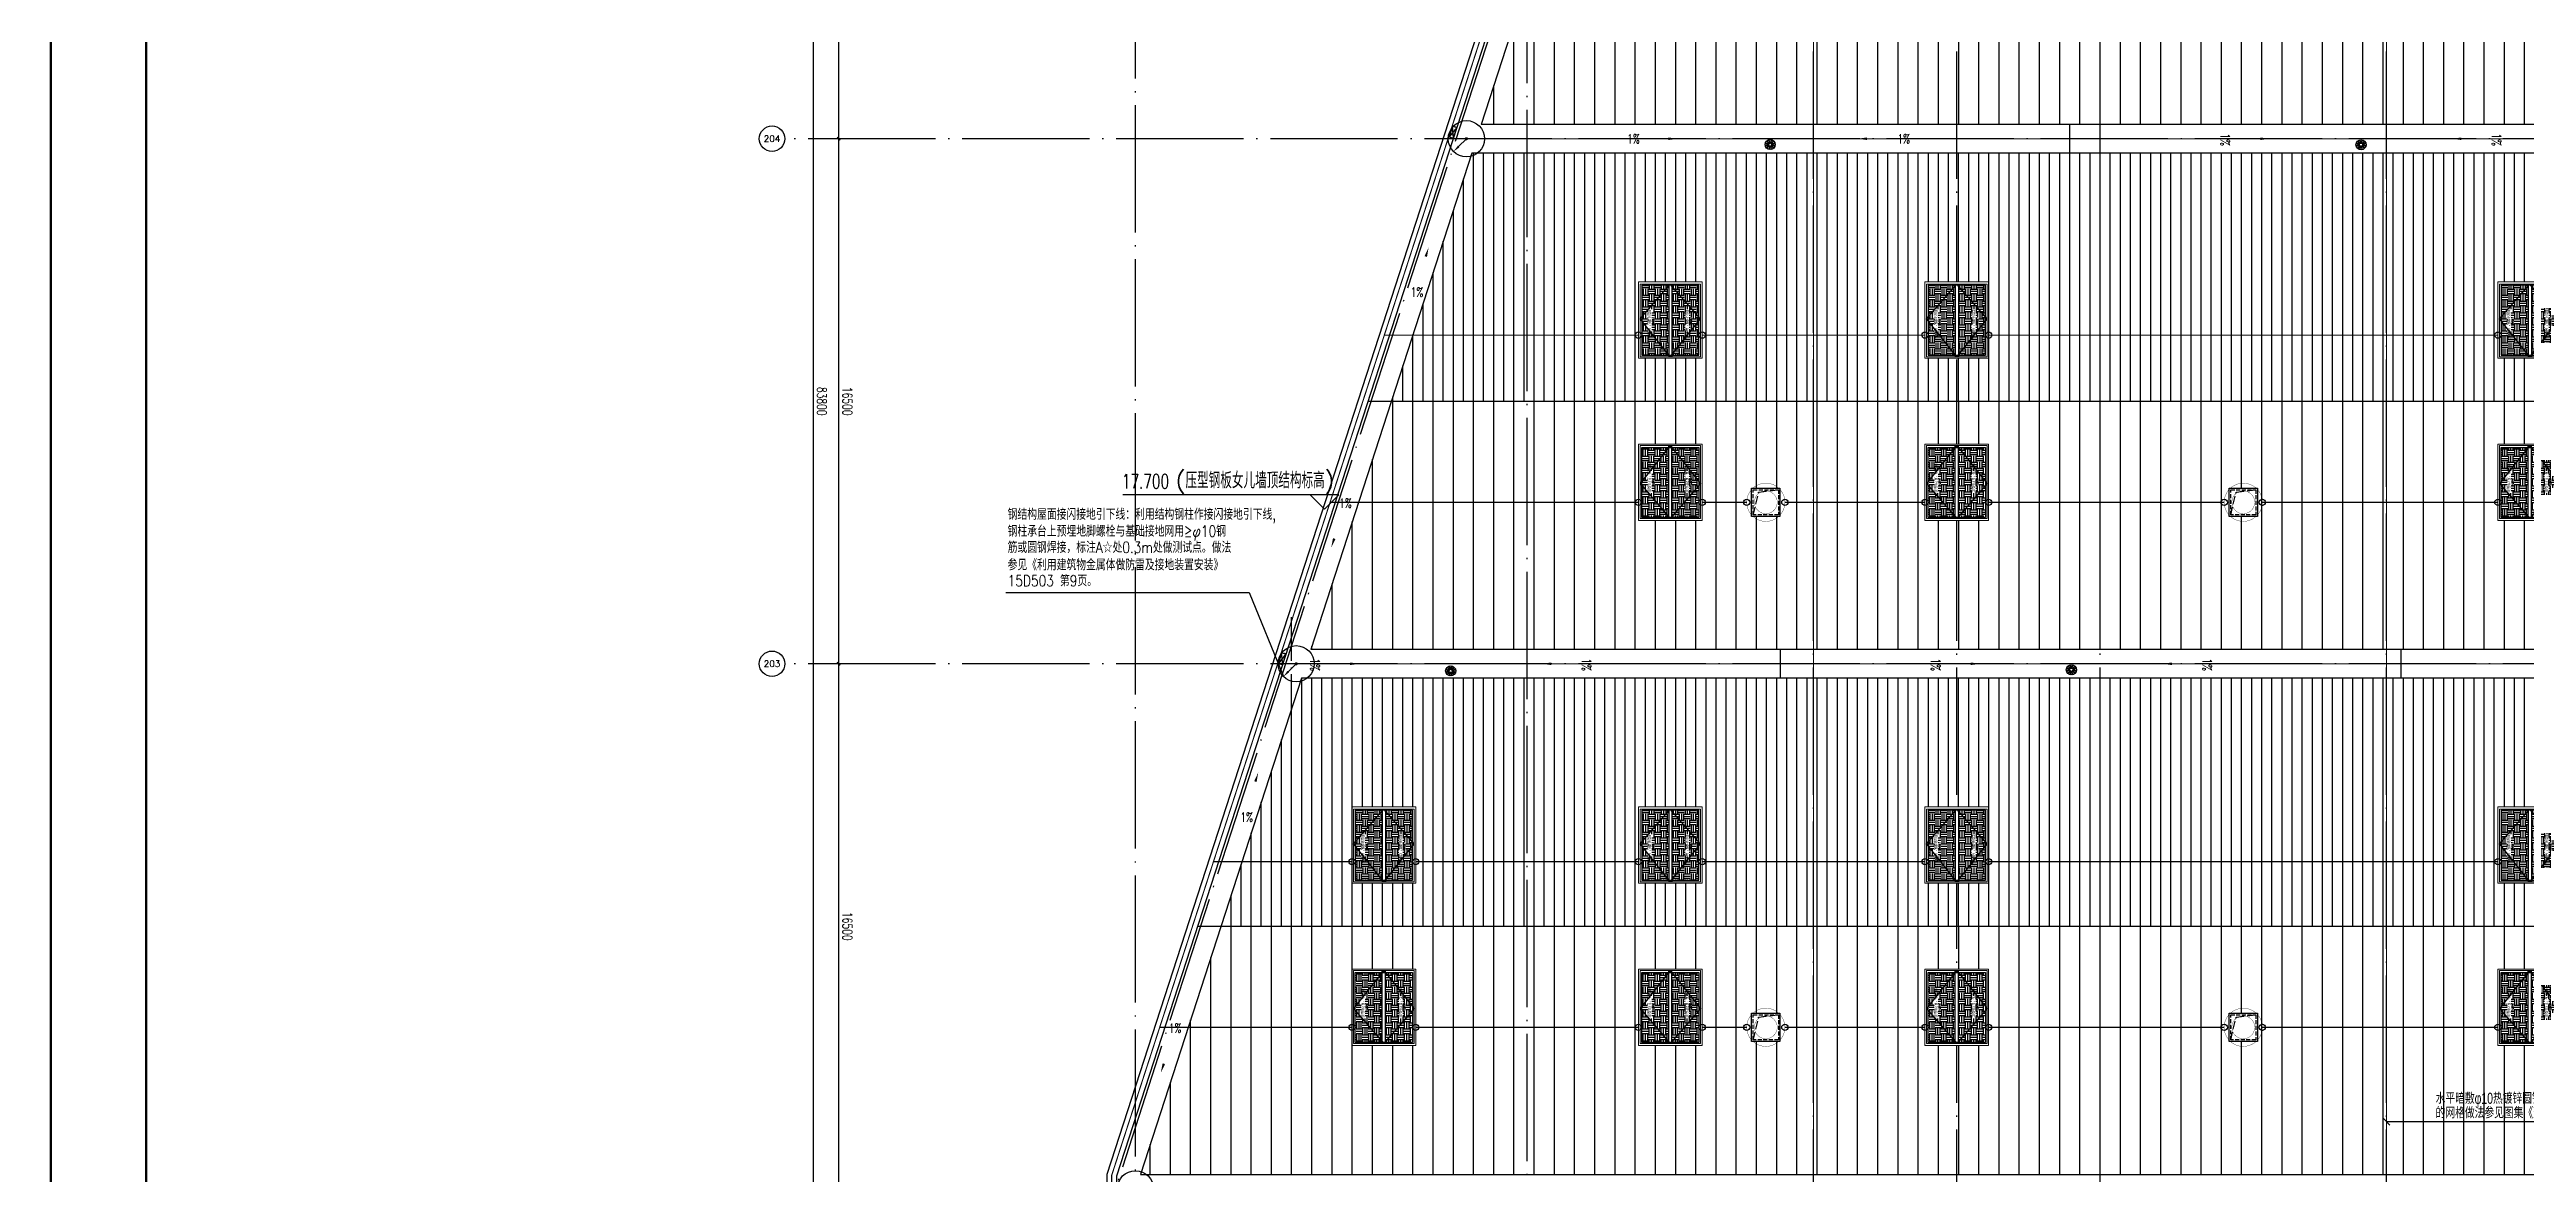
# Model space of a CAD drawing. Extents: x -1396510 to 1250330, y -1892470 to 1623980.
# Drawn here: x -319272 to -241458, y -911900 to -876546 of the extents above; entities that cross this region are included whole.
import ezdxf
from ezdxf.enums import TextEntityAlignment as Align

# ---------------------------------------------------------------- set-up
doc = ezdxf.new("R2010")
doc.units = 0
doc.header["$LTSCALE"] = 1000
doc.header["$MEASUREMENT"] = 0
for name, pattern in [('CENTER2', [1.125, 0.75, -0.125, 0.125, -0.125]), ('DASH', [0.35, 0.25, -0.1]), ('DOTE', [2.42, 2, -0.2, 0.02, -0.2]), ('HIDDEN', [9.525, 6.35, -3.175])]:
    doc.linetypes.add(name, pattern=pattern)
doc.layers.get('Defpoints').update_dxf_attribs({"color": 210})
for name, color, linetype in [('0-cxFrame', 155, 'Continuous'), ('A-AXIS-D', 1, 'Continuous'), ('A-AXIS-DOTE', 14, 'DOTE'), ('A-AXIS-SYMB', 3, 'Continuous'), ('A-DRAIN', 142, 'Continuous'), ('A-HATCH-2', 251, 'Continuous'), ('A-LIN-V', 9, 'Continuous'), ('A-SFCE', 30, 'Continuous'), ('A-WINDOW', 140, 'Continuous'), ('AS-COLN', 6, 'Continuous'), ('AS-结构边线层', 200, 'Continuous'), ('DIM-接地', 3, 'Continuous'), ('LWIRE', 4, 'Continuous'), ('SPACE', 7, 'Continuous'), ('SPACE_HATCH', 8, 'Continuous'), ('TEL_TEXT', 7, 'Continuous'), ('WIRE-接地', 4, 'Continuous'), ('WIRE-照明', 1, 'Continuous'), ('WIRE-避雷', 4, 'Continuous'), ('参考线', 8, 'Continuous'), ('外框', 1, 'HIDDEN'), ('暖通', 7, 'Continuous'), ('虹吸溢流', 3, 'Continuous'), ('虹吸雨水斗', 6, 'Continuous'), ('虹吸雨水标注XT', 7, 'Continuous')]:
    doc.layers.add(name, color=color, linetype=linetype)
doc.layers.add('0-cxText', color=131, linetype='Continuous', lineweight=25)
doc.layers.add('成型线', color=3, linetype='Continuous', lineweight=18)
doc.layers.add('A-云线2', color=3, linetype='Continuous', plot=False)
doc.layers.add('A-加建区域', color=47, linetype='Continuous', plot=False)
doc.styles.add('_TCH_AXIS', font='COMPLEX', dxfattribs={"bigfont": 'GBCBIG'})
doc.styles.add('_TCH_DIM', font='SIMPLEX', dxfattribs={"bigfont": 'GBCBIG'})
doc.styles.add('_TCH_DIM_T3', font='SIMPLEX', dxfattribs={"width": 0.705882, "bigfont": 'GBCBIG'})
doc.styles.add('_TCH_SPACE', font='SIMPLEX', dxfattribs={"height": 5, "bigfont": 'GBCBIG'})
doc.styles.add('_TEL_DIM', font='SIMPLEX', dxfattribs={"width": 0.8, "height": 3.5, "bigfont": 'HZTXT'})
doc.styles.add('cx_tuming', font='simhei.ttf')
doc.styles.add('cx_tuqian1', font='')
doc.styles.add('HZTXT5', font='aa.shx', dxfattribs={"width": 0.7, "bigfont": 'hztxt.shx'})
doc.styles.get("Standard").update_dxf_attribs({"font": 'gbenor.shx', "bigfont": 'gbcbig.shx'})
doc.styles.add('黑体', font='simhei.ttf', dxfattribs={"height": 12})
doc.styles.get('cx_tuqian1').set_extended_font_data('SimSun')
doc.dimstyles.new('_TCH_ARCH&&100', dxfattribs={"dimtxt": 297.5, "dimasz": 100, "dimexe": 100, "dimexo": 100, "dimgap": 126.25, "dimtad": 1, "dimdec": 0, "dimzin": 0, "dimdsep": 46, "dimtxsty": '_TCH_DIM_T3', "dimblk": 'ARCHTICK', "dimcen": 0.09, "dimclrt": 7, "dimazin": 2, "dimtfac": 1, "dimtdec": 0, "dimtix": 1, "dimtmove": 2, "dimatfit": 3, "dimfxl": 0, "dimtolj": 1, "dimtzin": 0, "dimarcsym": 0})
pattern_1 = [(90, (-214845.8, -722570), (-317.5, 0), [])]
pattern_2 = [(90, (-214845.8, -722570), (-635, 0), [])]
pattern_3 = [(0, (0, 0), (187.5, 187.5), [187.5, -187.5]), (0, (0, 70.31), (187.5, 187.5), [187.5, -187.5]), (0, (0, 140.62), (187.5, 187.5), [187.5, -187.5]), (90, (23.44, 164.06), (-187.5, 187.5), [187.5, -187.5]), (90, (93.75, 164.06), (-187.5, 187.5), [187.5, -187.5]), (90, (164.06, 164.06), (-187.5, 187.5), [187.5, -187.5])]

# ---------------------------------------------------------------- blocks, each defined once
blk = doc.blocks.new('_ArchTick')
at = {"color": 0, "linetype": 'ByBlock', "const_width": 0.4}
blk.add_lwpolyline([(-0.5, -0.5), (0.5, 0.5)], dxfattribs=at)
blk = doc.blocks.new('*D568')
at = {"layer": 'A-AXIS-D', "color": 0, "lineweight": -2, "transparency": 16777216}
for p, q in [((-8606, -49500), (-9428, -49500)), ((-9328, -49500), (-9328, -66000)), ((-8606, -66000), (-9428, -66000))]:
    blk.add_line(p, q, dxfattribs=at)
at = {"layer": 'Defpoints', "color": 0, "transparency": 16777216}
for p in [(-8506, -49500), (-9328, -66000), (-8506, -66000)]:
    blk.add_point(p, dxfattribs=at)
at = {"layer": 'A-AXIS-D', "color": 0, "lineweight": -2, "transparency": 16777216, "xscale": 100, "yscale": 100, "zscale": 100}
for p, rotation in [((-9328, -49500), 90), ((-9328, -66000), 270)]:
    blk.add_blockref('_ArchTick', p, dxfattribs=dict(at, rotation=rotation))
at = {"layer": 'A-AXIS-D', "color": 7, "transparency": 16777216, "insert": (-9053, -57750), "char_height": 297.5, "attachment_point": 5, "rotation": 270, "style": '_TCH_DIM_T3'}
blk.add_mtext('\\A1;16500', dxfattribs=at)
blk = doc.blocks.new('*D569')
at = {"layer": 'A-AXIS-D', "color": 0, "lineweight": -2, "transparency": 16777216}
for p, q in [((-8606, -33000), (-9428, -33000)), ((-9328, -33000), (-9328, -49500)), ((-8606, -49500), (-9428, -49500))]:
    blk.add_line(p, q, dxfattribs=at)
at = {"layer": 'Defpoints', "color": 0, "transparency": 16777216}
for p in [(-8506, -33000), (-9328, -49500), (-8506, -49500)]:
    blk.add_point(p, dxfattribs=at)
at = {"layer": 'A-AXIS-D', "color": 0, "lineweight": -2, "transparency": 16777216, "xscale": 100, "yscale": 100, "zscale": 100}
for p, rotation in [((-9328, -33000), 90), ((-9328, -49500), 270)]:
    blk.add_blockref('_ArchTick', p, dxfattribs=dict(at, rotation=rotation))
at = {"layer": 'A-AXIS-D', "color": 7, "transparency": 16777216, "insert": (-9053, -41250), "char_height": 297.5, "attachment_point": 5, "rotation": 270, "style": '_TCH_DIM_T3'}
blk.add_mtext('\\A1;16500', dxfattribs=at)
blk = doc.blocks.new('*D570')
at = {"layer": 'A-AXIS-D', "color": 0, "lineweight": -2, "transparency": 16777216}
for p, q in [((-8606, -16500), (-9428, -16500)), ((-9328, -16500), (-9328, -33000)), ((-8606, -33000), (-9428, -33000))]:
    blk.add_line(p, q, dxfattribs=at)
at = {"layer": 'Defpoints', "color": 0, "transparency": 16777216}
for p in [(-8506, -16500), (-9328, -33000), (-8506, -33000)]:
    blk.add_point(p, dxfattribs=at)
at = {"layer": 'A-AXIS-D', "color": 0, "lineweight": -2, "transparency": 16777216, "xscale": 100, "yscale": 100, "zscale": 100}
for p, rotation in [((-9328, -16500), 90), ((-9328, -33000), 270)]:
    blk.add_blockref('_ArchTick', p, dxfattribs=dict(at, rotation=rotation))
at = {"layer": 'A-AXIS-D', "color": 7, "transparency": 16777216, "insert": (-9053, -24750), "char_height": 297.5, "attachment_point": 5, "rotation": 270, "style": '_TCH_DIM_T3'}
blk.add_mtext('\\A1;16500', dxfattribs=at)
blk = doc.blocks.new('溢流口')
at = {"layer": '虹吸雨水标注XT'}
for p, q in [((-250, 98), (250, -98)), ((250, 98), (-250, -98)), ((250, -98), (250, 98))]:
    blk.add_line(p, q, dxfattribs=at)
blk.add_lwpolyline([(-250, 98), (250, 98), (250, -98), (-250, -98)], close=True, dxfattribs=at)
blk = doc.blocks.new('“奔腾”虹吸雨水斗')
at = {"layer": '虹吸雨水斗', "color": 8, "lineweight": 25}
for p, q in [((946944, 86685), (947028, 86658)), ((947028, 86641), (946944, 86614)), ((947032, 86673), (946946, 86692)), ((946946, 86607), (947032, 86625)), ((946982, 86753), (947040, 86688)), ((947040, 86611), (946982, 86546)), ((947052, 86699), (946987, 86758)), ((946987, 86541), (947052, 86600)), ((947048, 86793), (947066, 86707)), ((947066, 86592), (947048, 86506)), ((947082, 86711), (947055, 86795)), ((947055, 86504), (947082, 86587)), ((947125, 86795), (947098, 86711)), ((947098, 86587), (947125, 86504)), ((947114, 86707), (947132, 86793)), ((947132, 86506), (947114, 86592)), ((947194, 86758), (947128, 86699)), ((947128, 86600), (947194, 86541)), ((947140, 86688), (947199, 86753)), ((947199, 86546), (947140, 86611)), ((947234, 86692), (947148, 86673)), ((947148, 86625), (947234, 86607)), ((947152, 86658), (947236, 86685)), ((947236, 86614), (947152, 86641))]:
    blk.add_line(p, q, dxfattribs=at)
for radius in [150, 47.6]:
    blk.add_circle((947090, 86649), radius, dxfattribs=at)
for centre, start, end in [((947025, 86649), 291.63817, 68.36747), ((947034, 86682), 261.63817, 38.36747), ((947034, 86617), 321.63817, 98.36747), ((947057, 86706), 231.63817, 8.36747), ((947057, 86593), 351.63817, 128.36747), ((947090, 86715), 201.63817, 338.36747), ((947090, 86584), 21.63817, 158.36747), ((947123, 86706), 171.63817, 308.36747), ((947123, 86593), 51.63817, 188.36747), ((947147, 86682), 141.63817, 278.36747), ((947147, 86617), 81.63817, 218.36747), ((947155, 86649), 111.63817, 248.36747)]:
    blk.add_arc(centre, 8.82, start, end, dxfattribs=at)
blk = doc.blocks.new('w4234233')
at = {"layer": 'A-AXIS-SYMB', "color": 8}
for points in [[(355546, 826830, 0, 0, 0), (355546, 825680, 0, 80, 0), (355546, 825980, 0, 0, 0)], [(355546, 818810, 0, 0, 0), (355546, 819960, 0, 80, 0), (355546, 819660, 0, 0, 0)]]:
    blk.add_lwpolyline(points, format="xyseb", dxfattribs=at)
at = {"layer": 'A-AXIS-SYMB', "color": 7, "style": '_TCH_DIM', "width": 0.705882}
for p in [(355376, 826935), (355376, 818407)]:
    blk.add_text('1%%%', height=297.5, dxfattribs=at).set_placement(p)
blk = doc.blocks.new('44')
blk.add_wipeout([(277496, 745320), (279896, 745320), (279896, 747320), (277496, 747320)]).dxf.layer = '参考线'
at = {"layer": 'SPACE_HATCH'}
h = blk.add_hatch(dxfattribs=at)
h.set_pattern_fill('土壤', color=8, scale=50, style=0)
h.set_pattern_definition(pattern_3)
h.paths.add_polyline_path([(277596, 746370), (279796, 746370), (279796, 747220), (277596, 747220)])
h.paths.add_polyline_path([(278352, 746904), (279057, 746904), (279057, 747034), (278352, 747034)])
h.paths.add_polyline_path([(278591, 746811), (278817, 746811), (278817, 746895), (278591, 746895)])
h = blk.add_hatch(dxfattribs=at)
h.set_pattern_fill('土壤', color=8, scale=50, style=0)
h.set_pattern_definition(pattern_3)
h.paths.add_polyline_path([(277596, 746270), (279796, 746270), (279796, 745420), (277596, 745420)])
h.paths.add_polyline_path([(278352, 745724), (279057, 745724), (279057, 745854), (278352, 745854)])
h.paths.add_polyline_path([(278591, 745631), (278817, 745631), (278817, 745715), (278591, 745715)])
at = {"color": 2}
for p, q in [((277566, 746370), (279851, 746370)), ((277566, 746270), (279851, 746270))]:
    blk.add_line(p, q, dxfattribs=at)
at = {"layer": 'A-SFCE'}
blk.add_lwpolyline([(277596, 747220), (279796, 747220), (279796, 745420), (277596, 745420)], close=True, dxfattribs=at)
at = {"layer": '外框', "color": 8}
for points in [[(279851, 746320), (278658, 747270), (277566, 746320)], [(279851, 746320), (278658, 745370), (277566, 746320)]]:
    blk.add_lwpolyline(points, dxfattribs=at)
at = {"layer": '成型线'}
blk.add_line((279896, 745320), (279896, 747320), dxfattribs=at)
blk.add_lwpolyline([(279896, 745320), (277496, 745320), (277496, 747320), (279896, 747320)], dxfattribs=at)
blk.add_lwpolyline([(279851, 745370), (279851, 747270), (277566, 747270), (277566, 745370)], close=True, dxfattribs=at)
at = {"layer": 'SPACE', "color": 8, "style": '_TCH_SPACE'}
for p in [(278365, 746930), (278365, 745750)]:
    blk.add_text('自然排烟窗，有效面积', height=96.5, dxfattribs=at).set_placement(p)
at = {"layer": 'SPACE', "color": 8, "style": '_TCH_SPACE', "width": 0.705882}
for s, height, p in [('1.87m', 59.5, (278600, 746828)), ('2', 29.8, (278792, 746863)), ('1.87m', 59.5, (278600, 745648)), ('2', 29.8, (278792, 745683))]:
    blk.add_text(s, height=height, dxfattribs=at).set_placement(p)
blk = doc.blocks.new('eeee')
at = {"layer": 'A-LIN-V'}
blk.add_blockref('44', (16550, 81000), dxfattribs=at)
at = {"layer": 'A-LIN-V', "xscale": -0.9999999999999998}
blk.add_blockref('44', (579042, 81000), dxfattribs=at)
blk = doc.blocks.new('fengji')
blk.add_wipeout([(-445, 445), (445, 445), (445, -445), (-445, -445)]).dxf.layer = '参考线'
at = {"layer": 'A-HATCH-2', "color": 8, "const_width": 10}
for points in [[(0, -600, -1), (0, 600, -1)], [(0, -600, 1), (0, 600, 1)]]:
    blk.add_lwpolyline(points, format="xyb", dxfattribs=at)
at = {"layer": 'A-HATCH-2', "color": 8, "linetype": 'DASH', "const_width": 10}
for points in [[(0, -358, -1), (0, 358, -1)], [(0, -358, 1), (0, 358, 1)]]:
    blk.add_lwpolyline(points, format="xyb", dxfattribs=at)
at = {"layer": 'AS-COLN', "ltscale": 0.5}
blk.add_lwpolyline([(-445, 445), (445, 445), (445, -445), (-445, -445)], close=True, dxfattribs=at)
at = {"layer": 'AS-COLN', "linetype": 'DASH', "ltscale": 0.5}
blk.add_lwpolyline([(-395, 395), (395, 395), (395, -395), (-395, -395)], close=True, dxfattribs=at)
at = {"layer": 'AS-结构边线层', "color": 8, "linetype": 'DASH'}
blk.add_lwpolyline([(395, 395), (225, -315), (-395, -395)], dxfattribs=at)
blk = doc.blocks.new('*D5900')
at = {"layer": 'A-AXIS-D', "color": 0, "lineweight": -2, "transparency": 16777216}
for p, q in [((-8706, 650), (-10228, 650)), ((-10128, 650), (-10128, -83150)), ((-8706, -83150), (-10228, -83150))]:
    blk.add_line(p, q, dxfattribs=at)
at = {"layer": 'Defpoints', "color": 0, "transparency": 16777216}
for p in [(-8606, 650), (-10128, -83150), (-8606, -83150)]:
    blk.add_point(p, dxfattribs=at)
at = {"layer": 'A-AXIS-D', "color": 0, "lineweight": -2, "transparency": 16777216, "xscale": 100, "yscale": 100, "zscale": 100}
for p, rotation in [((-10128, 650), 90), ((-10128, -83150), 270)]:
    blk.add_blockref('_ArchTick', p, dxfattribs=dict(at, rotation=rotation))
at = {"layer": 'A-AXIS-D', "color": 7, "transparency": 16777216, "insert": (-9853, -41250), "char_height": 297.5, "attachment_point": 5, "rotation": 270, "style": '_TCH_DIM_T3'}
blk.add_mtext('\\A1;83800', dxfattribs=at)
blk = doc.blocks.new('$TelecSys$00000080')
for p, q in [((-0.7, -0.7), (0, 0)), ((0.1, 0.1), (0.1, 0.1)), ((-0.1, -0.1), (-0.1, -0.1))]:
    blk.add_line(p, q)
at = {"const_width": 0.142}
blk.add_lwpolyline([(0.07, 0, 1), (-0.07, 0, 1)], format="xyb", close=True, dxfattribs=at)
blk.add_solid([(-0.63, -0.77), (-0.77, -0.63), (-1.15, -1.15)])
at = {"width": 0.8, "flags": 9}
blk.add_attdef('A', (0, 0), '', height=0.00002, rotation=180, dxfattribs=at)
blk = doc.blocks.new('TK22.A0+1 L(Dragon)')
at = {"layer": '0-cxFrame', "color": 7, "const_width": 0.5}
blk.add_lwpolyline([(0, 0), (-1485, 0), (-1485, 841), (0, 841)], close=True, dxfattribs=at)
at = {"layer": '0-cxFrame', "const_width": 0.5}
blk.add_lwpolyline([(-80, 10), (-1465, 10), (-1465, 831), (-80, 831)], close=True, dxfattribs=at)
at = {"style": '黑体', "flags": 4}
blk.add_attdef('图幅', text='', height=3.3, dxfattribs=at).set_placement((-40, 3), align=Align.RIGHT)
at = {"layer": '0-cxText', "flags": 4}
for tag, height, style, p in [('建设单位', 3.5, 'cx_tuming', (-45, 240)), ('项目名称', 3.5, 'cx_tuming', (-45, 210)), ('子项名称', 3.5, 'cx_tuming', (-45, 180)), ('工程编号', 3.3, 'cx_tuqian1', (-35, 165)), ('图名1', 3.5, 'cx_tuming', (-45, 87)), ('图名2', 3.5, 'cx_tuming', (-45, 79)), ('图名3', 3.5, 'cx_tuming', (-45, 71)), ('出图日期', 3.3, 'cx_tuqian1', (-39, 60)), ('专业', 3.3, 'cx_tuqian1', (-55, 52)), ('图号', 3.3, 'cx_tuqian1', (-55, 44)), ('版次', 3.3, 'cx_tuqian1', (-20, 44))]:
    blk.add_attdef(tag, text='', height=height, dxfattribs=dict(at, style=style)).set_placement(p, align=Align.MIDDLE)
at = {"layer": 'Defpoints', "color": 6, "flags": 4}
for tag, height, style, p in [('tufu', 3.3, '黑体', (-12, 12)), ('dwfname', 4, 'cx_tuqian1', (-80, 3))]:
    blk.add_attdef(tag, text='', height=height, dxfattribs=dict(at, style=style)).set_placement(p, align=Align.RIGHT)
blk = doc.blocks.new('$TelecSys$00000010')
blk.add_circle((0, 0, 0), 1)
blk = doc.blocks.new('世赫2#厂房屋顶0821')
at = {"layer": 'A-HATCH-2'}
h = blk.add_hatch(dxfattribs=at)
h.set_pattern_fill('ANSI31', color=256, scale=400, angle=45)
h.set_pattern_definition(pattern_2)
h.paths.add_polyline_path([(19034.2, -24750), (151569.9, -24750), (156800, -24750), (156800, -32550), (10856.8, -32550), (13387, -24750), (22714.2, -24750)])
h = blk.add_hatch(dxfattribs=at)
h.set_pattern_fill('ANSI31', color=256, scale=200, angle=45)
h.set_pattern_definition(pattern_1)
h.paths.add_polyline_path([(19034.2, -41250), (151569.9, -41250), (156800, -41250), (156800, -33450), (10564.9, -33450), (8034.7, -41250), (22714.2, -41250)])
h = blk.add_hatch(dxfattribs=at)
h.set_pattern_fill('ANSI31', color=256, scale=400, angle=45)
h.set_pattern_definition(pattern_2)
h.paths.add_polyline_path([(19034.2, -41250), (151569.9, -41250), (156800, -41250), (156800, -49050), (5504.5, -49050), (8034.7, -41250), (22714.2, -41250)])
h = blk.add_hatch(dxfattribs=at)
h.set_pattern_fill('ANSI31', color=256, scale=200, angle=45)
h.set_pattern_definition(pattern_1)
h.paths.add_polyline_path([(19034.2, -57750), (151569.9, -57750), (156800, -57750), (156800, -49950), (5212.5, -49950), (2682.3, -57750), (22714.2, -57750)])
h = blk.add_hatch(dxfattribs=at)
h.set_pattern_fill('ANSI31', color=256, scale=400, angle=45)
h.set_pattern_definition(pattern_2)
h.paths.add_polyline_path([(19034.2, -57750), (151569.9, -57750), (156800, -57750), (156800, -65550), (152.1, -65550), (2682.3, -57750), (22714.2, -57750)])
at = {"layer": 'A-AXIS-D'}
for centre in [(-11421.2, -32998.9), (-11421.2, -49498.9)]:
    blk.add_circle(centre, 400, dxfattribs=at)
at = {"layer": 'A-AXIS-DOTE', "color": 8, "ltscale": 2}
for p, q in [((0, -89188.9), (0, 6400)), ((12300, -89330), (12300, 6300)), ((21300, -87498.9), (21300, 6300)), ((25800, -87498.9), (25800, 6300)), ((30300, -87498.9), (30300, 6300)), ((39300, -87498.9), (39300, 6300)), ((163114.2, -33000), (-11095.8, -33000)), ((163114.2, -49500), (-11095.8, -49500))]:
    blk.add_line(p, q, dxfattribs=at)
at = {"layer": 'A-AXIS-DOTE', "color": 8}
blk.add_line((4900, -51830), (4900, -48040), dxfattribs=at)
at = {"layer": 'A-AXIS-DOTE', "color": 8, "ltscale": 2}
blk.add_lwpolyline([(-1898.6, -69910.4), (21947.6, 3584)], dxfattribs=at)
at = {"layer": 'A-AXIS-SYMB', "color": 8}
for p, q in [((6384.2, -44190), (-395.8, -44190)), ((5934.2, -44640), (5484.2, -44190)), ((5934.2, -44640), (6384.2, -44190))]:
    blk.add_line(p, q, dxfattribs=at)
for points in [[(15889.2, -33000, 0, 0, 0), (17039.2, -33000, 0, 80, 0), (16739.2, -33000, 0, 0, 0)], [(23828.7, -33000, 0, 0, 0), (22678.7, -33000, 0, 80, 0), (22978.7, -33000, 0, 0, 0)], [(8843.8, -37575, 0, 0, 0), (9206.9, -36416, 0, 80, 0), (9117.2, -36702.3, 0, 0, 0)], [(6532, -44700, 0, 0, 0), (6145.5, -45851.4, 0, 80, 0), (6240.9, -45567, 0, 0, 0)], [(3491.5, -54075, 0, 0, 0), (3854.5, -52916, 0, 80, 0), (3764.9, -53202.3, 0, 0, 0)], [(1179.7, -61200, 0, 0, 0), (793.1, -62351.4, 0, 80, 0), (888.6, -62067, 0, 0, 0)]]:
    blk.add_lwpolyline(points, format="xyseb", dxfattribs=at)
at = {"layer": 'A-DRAIN'}
for p, q in [((29342.9, -32550), (29342.9, -33450)), ((20250, -49050), (20250, -49950)), ((39750, -49050), (39750, -49950))]:
    blk.add_line(p, q, dxfattribs=at)
at = {"layer": 'A-LIN-V'}
for points in [[(156800, -16950), (15917.2, -16950), (10856.8, -32550)], [(156800, -32550), (10856.8, -32550)], [(10564.9, -33450), (5504.5, -49050)], [(156800, -33450), (10564.9, -33450)], [(156800, -49050), (5504.5, -49050)], [(5212.5, -49950), (152.1, -65550), (156800, -65550)], [(156800, -49950), (5212.5, -49950)]]:
    blk.add_lwpolyline(points, dxfattribs=at)
at = {"layer": 'A-SFCE'}
for points in [[(-300, -68000), (-900, -68000), (-900, -83150), (157100, -83150), (157100, -83150), (157100, 650), (20575.1, 650), (-900, -65552.5), (-900, -66500)], [(-600, -68300), (-600, -82850), (156800, -82850), (156800, 350), (20793.2, 350), (-600, -65600), (-600, -66200)], [(7295.5, -41250), (156800, -41250)], [(1946.4, -57750), (156800, -57750)]]:
    blk.add_lwpolyline(points, dxfattribs=at)
at = {"layer": 'A-加建区域', "color": 8, "rotation": 270}
for p in [(-784327.1, 322545.8), (-812920, 306045.8), (-793420, 306045.8)]:
    blk.add_blockref('w4234233', p, dxfattribs=at)
at = {"layer": '虹吸溢流', "ltscale": 200, "xscale": -0.70754716981, "yscale": 0.70754716981, "zscale": 0.70754716981}
for p, rotation in [((9972.3, -32795.5), 252.2953011870283), ((4604.5, -49343), 254.3875178800728)]:
    blk.add_blockref('溢流口', p, dxfattribs=dict(at, rotation=rotation))
at = {"layer": '虹吸雨水斗', "xscale": 1.061320754715, "yscale": 1.061320754715, "zscale": 1.061320754715}
for p in [(-985229.3, -125146.6), (-966666.3, -125151.1), (-995266.3, -141687.1), (-975766.3, -141651.1)]:
    blk.add_blockref('“奔腾”虹吸雨水斗', p, dxfattribs=at)
at = {"layer": 'A-AXIS-D', "color": 7, "style": '_TCH_AXIS'}
for s, height, p, p2 in [('204', 196.63, (-11683.4, -33097.2), (-11159, -33097.2)), ('203', 202.97, (-11682.2, -49600.4), (-11160.2, -49600.4))]:
    blk.add_text(s, height=height, dxfattribs=at).set_placement(p, p2, align=Align.FIT)
at = {"layer": 'A-AXIS-SYMB', "color": 7, "style": '_TCH_DIM', "width": 0.705882}
for s, height, p in [('1%%%', 297.5, (15444.2, -33148.8)), ('1%%%', 297.5, (23933.7, -33148.8)), ('1%%%', 297.5, (8642.4, -37972.7)), ('17.700', 446.25, (-430.8, -43990)), ('1%%%', 297.5, (6395.4, -44600.4)), ('1%%%', 297.5, (3290.1, -54472.7)), ('1%%%', 297.5, (1043.1, -61100.4))]:
    blk.add_text(s, height=height, dxfattribs=at).set_placement(p)
at = {"layer": 'A-AXIS-SYMB', "color": 7, "style": '_TCH_DIM'}
blk.add_text('(压型钢板女儿墙顶结构标高)', height=506.383, dxfattribs=at).set_placement((1264.2, -43990))
at = {"layer": 'A-AXIS-D'}
dim = blk.add_linear_dim(base=(-10128.4, -83150), p1=(-8606.2, 650), p2=(-8606.2, -83150), angle=270, dimstyle='_TCH_ARCH&&100', dxfattribs=at)
dim.commit()
dim.dimension.update_dxf_attribs({"geometry": '*D5900', "text_midpoint": (-9853.4, -41250), "dimtype": 161, "text_rotation": 270})
for base, p1, p2, picture, middle in [((-9328.4, -33000), (-8506.2, -16500), (-8506.2, -33000), '*D570', (-9053.4, -24750)), ((-9328.4, -49500), (-8506.2, -33000), (-8506.2, -49500), '*D569', (-9053.4, -41250)), ((-9328.4, -66000), (-8506.2, -49500), (-8506.2, -66000), '*D568', (-9053.4, -57750))]:
    dim = blk.add_linear_dim(base=base, p1=p1, p2=p2, angle=270, dimstyle='_TCH_ARCH&&100', override={"dimgap": 0}, dxfattribs=at)
    dim.commit()
    dim.dimension.update_dxf_attribs({"geometry": picture, "text_midpoint": middle, "dimtype": 129, "text_rotation": 270})
at = {"layer": 'A-WINDOW', "rotation": 90}
for p in [(844120.1, -339045.8), (853120.1, -339045.8), (871120.1, -339045.8), (835120.1, -355545.8), (844120.1, -355545.8), (853120.1, -355545.8), (871120.1, -355545.8)]:
    blk.add_blockref('eeee', p, dxfattribs=at)
at = {"layer": '暖通', "rotation": 180}
for p in [(19800, -44425), (34800, -44425), (19800, -60925), (34800, -60925)]:
    blk.add_blockref('fengji', p, dxfattribs=at)

msp = doc.modelspace()

# ---------------------------------------------------------------- block references
at = {"layer": 'A-云线2'}
msp.add_blockref('世赫2#厂房屋顶0821', (-285154.2, -846350), dxfattribs=at)

# ---------------------------------------------------------------- next in the draw order: linework, layer by layer
at = {"layer": 'DIM-接地'}
for p, q in [((-245960.3, -910133.9), (-245748.1, -910346.1)), ((-245854.2, -910240), (-245030, -910240)), ((-245030, -910240), (-234790, -910240))]:
    msp.add_line(p, q, dxfattribs=at)
at = {"layer": 'TEL_TEXT'}
for p, q in [((-289234.8, -893615), (-281588.3, -893615)), ((-281588.3, -893615), (-280510.7, -896252.5))]:
    msp.add_line(p, q, dxfattribs=at)
at = {"layer": 'WIRE-接地', "linetype": 'CENTER2', "const_width": 35}
for points in [[(-263854.2, -845850), (-263854.2, -929350)], [(-245854.2, -845850), (-245854.2, -929350)], [(-275336.9, -879350), (-128204.2, -879350)], [(-280689.3, -895850), (-128204.2, -895850)], [(-278354.1, -902070.1), (-282707, -902070.1)], [(-278354.1, -907275.1), (-284395.4, -907275.1)]]:
    msp.add_lwpolyline(points, dxfattribs=at)
at = {"layer": 'WIRE-接地', "linetype": 'CENTER2', "const_width": 35, "elevation": 0}
for points in [[(-277338.4, -885520.1), (-269354.1, -885520.1)], [(-267354.1, -885520.1), (-260354.1, -885520.1)], [(-258354.1, -885519.9), (-242353.9, -885520.1)], [(-279043.1, -890775.1), (-269354.1, -890775.1)], [(-267354.1, -890775.1), (-265954.4, -890775.1)], [(-264754, -890775.1), (-260354.1, -890775.1)], [(-250954.4, -890775), (-258354.3, -890775.1)], [(-249754, -890775), (-242353.9, -890775.1)], [(-276354.1, -902070.1), (-269354.1, -902070.1)], [(-267354.1, -902070.1), (-260354.1, -902070.1)], [(-242354.1, -902069.9), (-258354.3, -902070.1)], [(-276354.1, -907275.1), (-269354.1, -907275.1)], [(-267354.1, -907275.1), (-265954.4, -907275.1)], [(-264754, -907275.1), (-260354.1, -907275.1)], [(-250954.4, -907275), (-258354.3, -907275.1)], [(-249754, -907275), (-242353.9, -907275.1)]]:
    msp.add_lwpolyline(points, dxfattribs=at)
at = {"layer": 'WIRE-照明', "color": 6, "linetype": 'Continuous'}
for centre in [(-274760.7, -879350), (-280108.2, -895850), (-285158.2, -912350)]:
    msp.add_circle(centre, 569.2, dxfattribs=at)
at = {"layer": 'WIRE-避雷', "linetype": 'Continuous', "const_width": 35}
msp.add_lwpolyline([(-128204.2, -929350), (-285904.2, -929350), (-285904.2, -914500), (-285604.2, -914500), (-285604.2, -912700), (-285904.2, -912700), (-285904.2, -911926.3), (-264470.1, -845850), (-128204.2, -845850), (-128204.2, -929350)], dxfattribs=at)

# ---------------------------------------------------------------- next in the draw order: block references
at = {"layer": '0-cxFrame', "xscale": 150, "yscale": 150, "zscale": 150}
msp.add_blockref('TK22.A0+1 L(Dragon)', (-96485, -957600), dxfattribs=at)
at = {"layer": 'LWIRE'}
for name, p, xscale, yscale, zscale in [('$TelecSys$00000080', (-274760.7, -879350), 350, 350, 350), ('$TelecSys$00000010', (-269354.1, -885520.1, 0), 100, 100, 100), ('$TelecSys$00000010', (-267354.1, -885520.1, 0), 100, 100, 100), ('$TelecSys$00000010', (-260354.1, -885520.1, 0), 100, 100, 100), ('$TelecSys$00000010', (-258354.1, -885520.1, 0), 100, 100, 100), ('$TelecSys$00000010', (-242354.1, -885520.1, 0), 100, 100, 100), ('$TelecSys$00000010', (-269354.1, -890775.1, 0), 100, 100, 100), ('$TelecSys$00000010', (-267354.1, -890775.1, 0), 100, 100, 100), ('$TelecSys$00000010', (-265954.4, -890775.1, 0), 100, 100, 100), ('$TelecSys$00000010', (-264754, -890775.1, 0), 100, 100, 100), ('$TelecSys$00000010', (-260354.1, -890775.1, 0), 100, 100, 100), ('$TelecSys$00000010', (-258354.1, -890775.1, 0), 100, 100, 100), ('$TelecSys$00000010', (-250954.4, -890775), 100, 100, 100), ('$TelecSys$00000010', (-249754, -890775), 100, 100, 100), ('$TelecSys$00000010', (-242354.1, -890775.1, 0), 100, 100, 100), ('$TelecSys$00000080', (-280108.2, -895850), 350, 350, 350), ('$TelecSys$00000010', (-278354.1, -902070.1), 100, 100, 100), ('$TelecSys$00000010', (-276354.1, -902070.1, 0), 100, 100, 100), ('$TelecSys$00000010', (-269354.1, -902070.1, 0), 100, 100, 100), ('$TelecSys$00000010', (-267354.1, -902070.1, 0), 100, 100, 100), ('$TelecSys$00000010', (-260354.1, -902070.1, 0), 100, 100, 100), ('$TelecSys$00000010', (-258354.1, -902070.1, 0), 100, 100, 100), ('$TelecSys$00000010', (-242354.1, -902070.1, 0), 100, 100, 100), ('$TelecSys$00000010', (-278354.1, -907275.1), 100, 100, 100), ('$TelecSys$00000010', (-276354.1, -907275.1, 0), 100, 100, 100), ('$TelecSys$00000010', (-269354.1, -907275.1, 0), 100, 100, 100), ('$TelecSys$00000010', (-267354.1, -907275.1, 0), 100, 100, 100), ('$TelecSys$00000010', (-265954.4, -907275.1, 0), 100, 100, 100), ('$TelecSys$00000010', (-264754, -907275.1, 0), 100, 100, 100), ('$TelecSys$00000010', (-260354.1, -907275.1, 0), 100, 100, 100), ('$TelecSys$00000010', (-258354.1, -907275.1, 0), 100, 100, 100), ('$TelecSys$00000010', (-250954.4, -907275), 100, 100, 100), ('$TelecSys$00000010', (-249754, -907275), 100, 100, 100), ('$TelecSys$00000010', (-242354.1, -907275.1, 0), 100, 100, 100)]:
    msp.add_blockref(name, p, dxfattribs=dict(at, xscale=xscale, yscale=yscale, zscale=zscale))

# ---------------------------------------------------------------- next in the draw order: texts
at = {"layer": 'DIM-接地', "color": 7, "style": 'HZTXT5', "width": 0.7}
for s, p in [('水平暗敷φ10热镀锌圆钢作接闪带，接闪带在屋面组成不大于20mx20m或24mx16m', (-244311.7, -909680)), ('的网格做法参见图集《建筑物防雷设施安装》15D501', (-244311.7, -910135))]:
    msp.add_text(s, height=350, dxfattribs=at).set_placement(p)
at = {"layer": 'TEL_TEXT', "style": '_TEL_DIM', "width": 0.8}
for s, p in [('钢结构屋面接闪接地引下线：利用结构钢柱作接闪接地引下线,', (-289173.3, -891327)), ('钢柱承台上预埋地脚螺栓与基础接地网用≥φ10钢', (-289173.3, -891857.1)), ('筋或圆钢焊接，标注A☆处0.3m处做测试点。做法', (-289173.3, -892365.4)), ('参见《利用建筑物金属体做防雷及接地装置安装》', (-289173.3, -892915)), ('15D503 第9页。', (-289173.3, -893415))]:
    msp.add_text(s, height=350, dxfattribs=at).set_placement(p)

doc.saveas('drawing.dxf')
